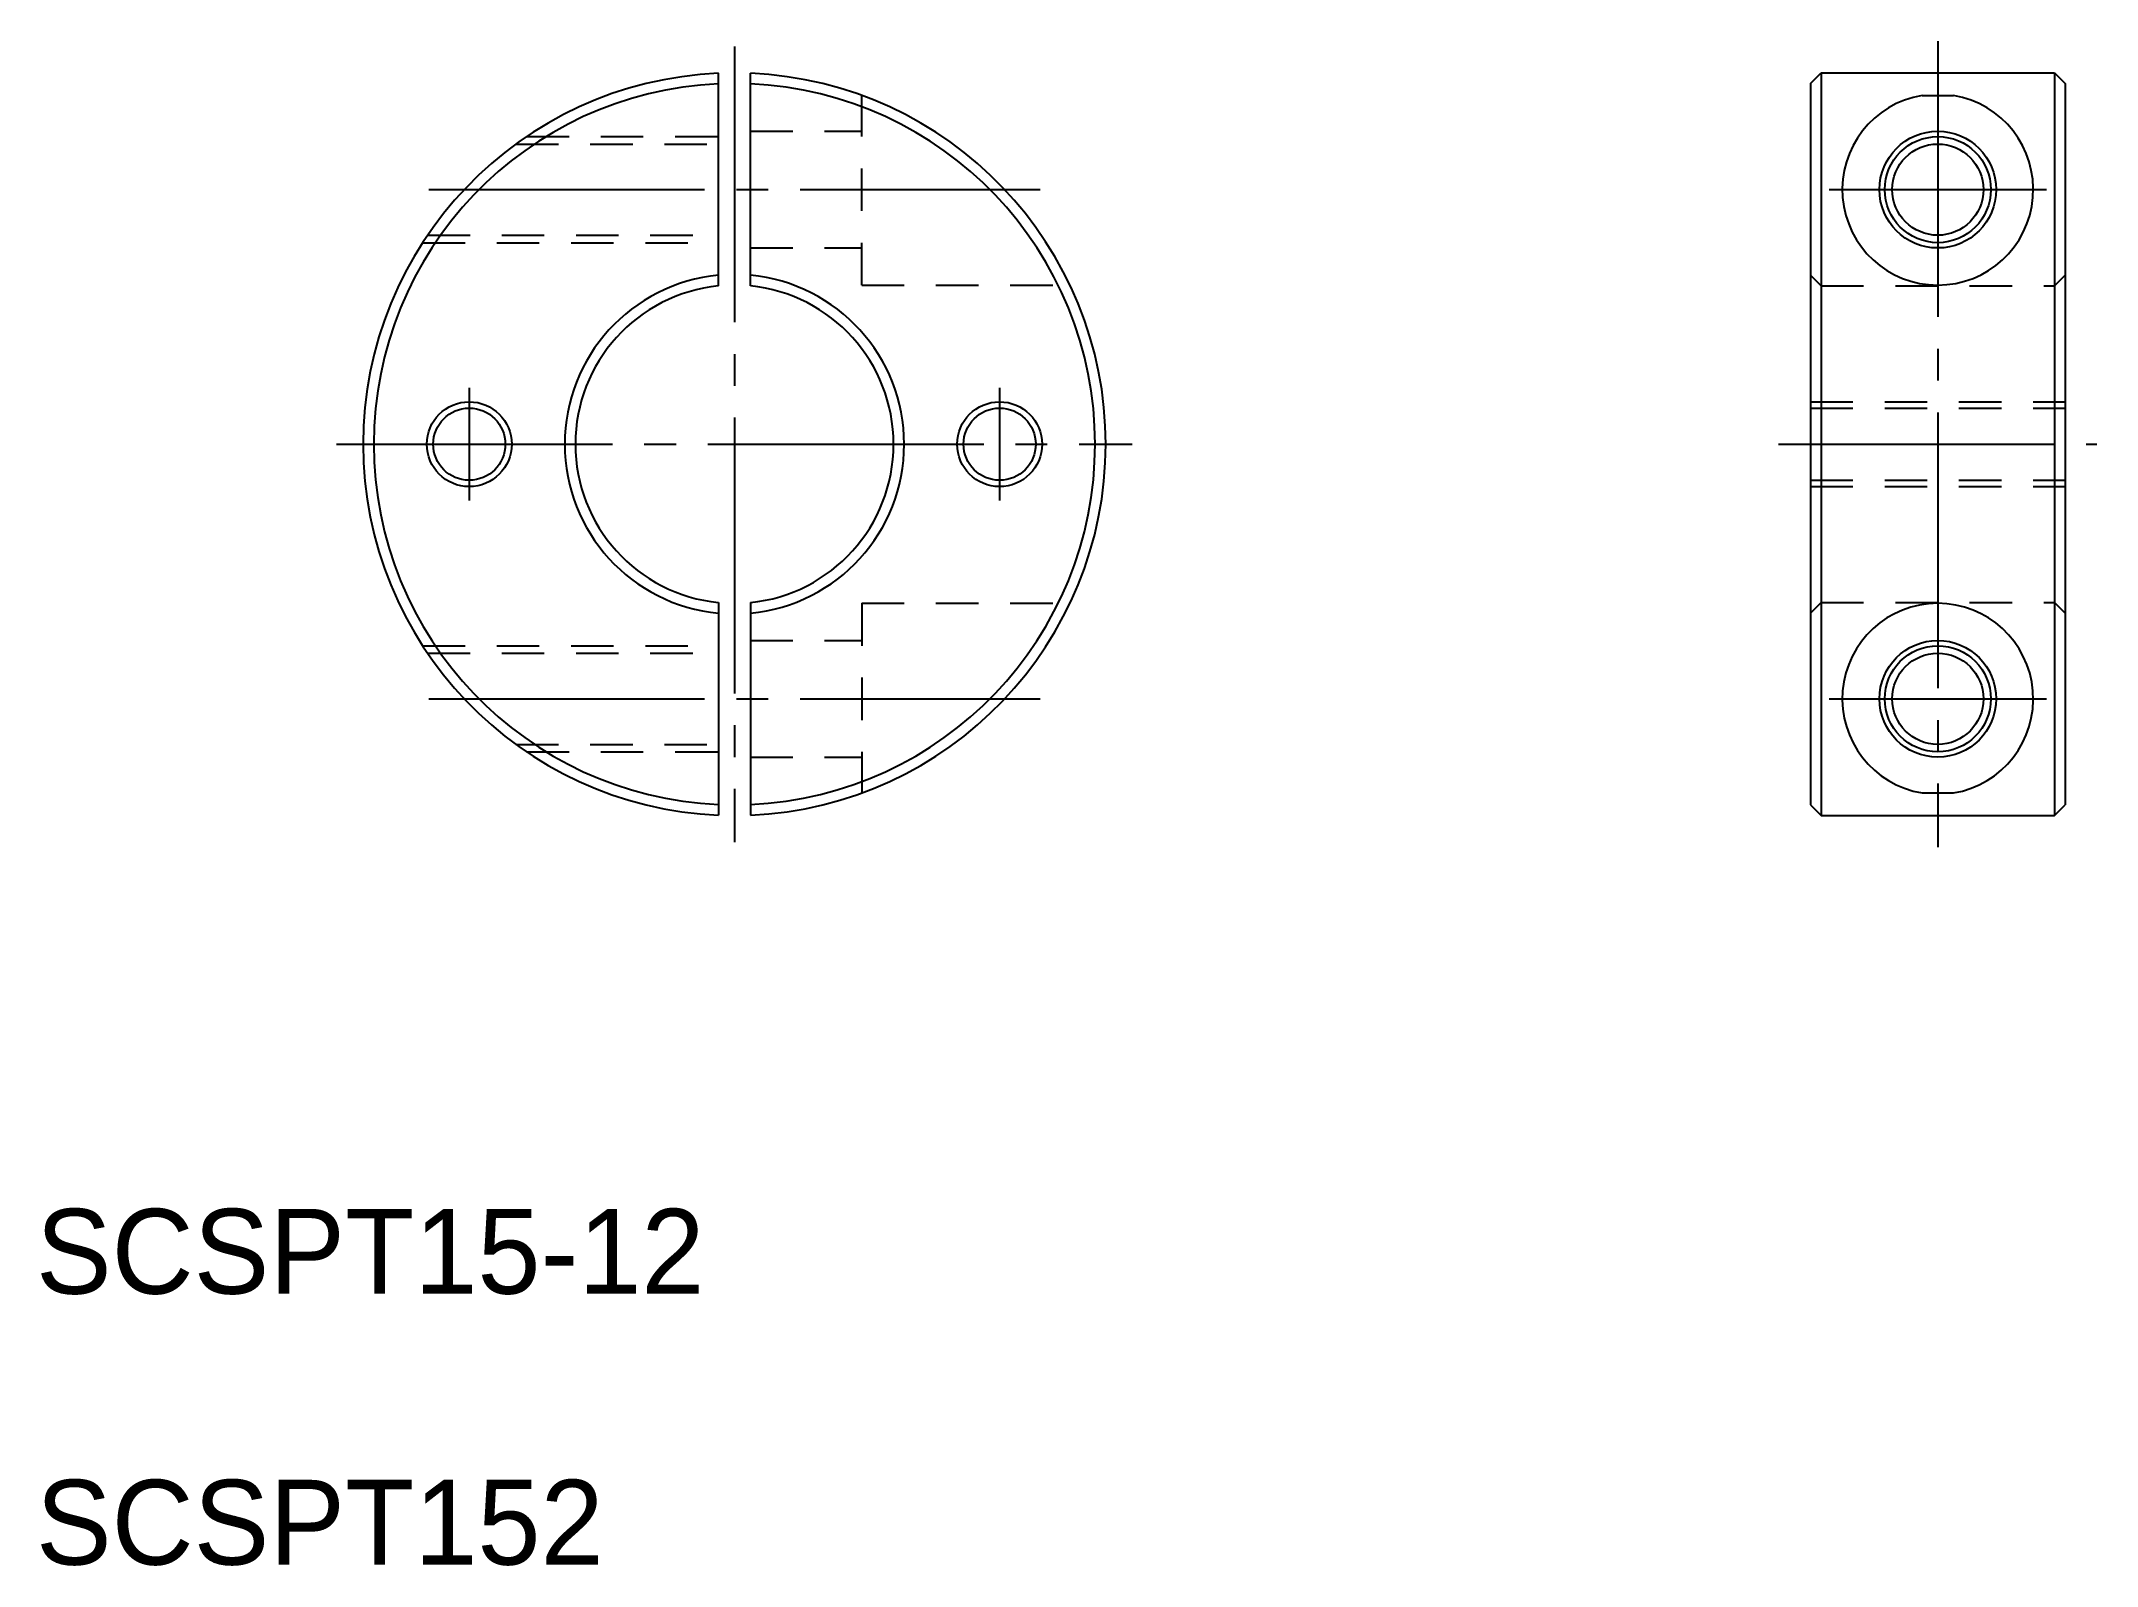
# Model space of a CAD drawing. Extents: x 94.9 to 191.8, y 87.3 to 159.1.
import ezdxf

# ---------------------------------------------------------------- set-up
doc = ezdxf.new("R2010")
doc.units = 0
doc.linetypes.add('CENTER', pattern=[17.5, 13, -1.5, 1.5, -1.5])
doc.linetypes.add('DASHED', pattern=[3.5, 2, -1.5])
doc.layers.get('0').update_dxf_attribs({"linetype": 'CONTINUOUS'})
doc.layers.add('CENTER', color=1, linetype='CENTER')

msp = doc.modelspace()

# ---------------------------------------------------------------- linework, layer by layer
at = {"color": 7, "linetype": 'CONTINUOUS'}
for p, q in [((126.868, 147.604), (126.868, 157.625)), ((128.368, 147.604), (128.368, 157.625)), ((178.338, 157.141), (178.838, 157.641)), ((178.338, 157.141), (178.338, 123.141)), ((178.838, 157.641), (178.838, 122.641)), ((178.838, 157.641), (189.838, 157.641)), ((189.838, 157.641), (189.838, 122.641)), ((189.838, 157.641), (190.338, 157.141)), ((190.338, 157.141), (190.338, 123.141)), ((183.601, 156.581), (185.074, 156.581)), ((126.868, 132.679), (126.868, 122.657)), ((128.368, 132.679), (128.368, 122.657)), ((178.338, 123.141), (178.838, 122.641)), ((183.601, 123.702), (185.074, 123.702)), ((189.838, 122.641), (190.338, 123.141)), ((178.838, 122.641), (189.838, 122.641))]:
    msp.add_line(p, q, dxfattribs=at)
at = {"color": 3, "linetype": 'DASHED'}
for p, q in [((133.618, 147.641), (133.618, 156.581)), ((117.321, 154.291), (126.868, 154.291)), ((117.82, 154.641), (126.868, 154.641)), ((128.368, 154.891), (133.618, 154.891)), ((112.921, 149.641), (126.868, 149.641)), ((113.153, 149.991), (126.868, 149.991)), ((128.368, 149.391), (133.618, 149.391)), ((133.618, 147.641), (143.429, 147.641)), ((178.338, 148.104), (178.838, 147.604)), ((178.838, 147.604), (189.838, 147.604)), ((189.838, 147.604), (190.338, 148.104)), ((178.338, 142.141), (190.338, 142.141)), ((178.338, 141.841), (190.338, 141.841)), ((178.338, 138.441), (190.338, 138.441)), ((178.338, 138.141), (190.338, 138.141)), ((133.618, 132.641), (143.429, 132.641)), ((133.618, 132.641), (133.618, 123.702)), ((178.338, 132.179), (178.838, 132.679)), ((178.838, 132.679), (189.838, 132.679)), ((189.838, 132.679), (190.338, 132.179)), ((128.368, 130.891), (133.618, 130.891)), ((112.921, 130.641), (126.868, 130.641)), ((113.153, 130.291), (126.868, 130.291)), ((117.321, 125.991), (126.868, 125.991)), ((117.82, 125.641), (126.868, 125.641)), ((128.368, 125.391), (133.618, 125.391))]:
    msp.add_line(p, q, dxfattribs=at)
msp.add_line((190.338, 140.141), (190.338, 140.141))
at = {"color": 7, "linetype": 'CONTINUOUS'}
for centre in [(184.338, 152.141), (184.338, 128.141)]:
    msp.add_circle(centre, 2.75, dxfattribs=at)
at = {"color": 3, "linetype": 'CONTINUOUS'}
for centre in [(184.338, 152.141), (184.338, 128.141)]:
    msp.add_circle(centre, 2.5, dxfattribs=at)
for centre, radius in [((184.338, 152.141), 2.15), ((115.118, 140.141), 2), ((115.118, 140.141), 1.7), ((140.118, 140.141), 2), ((140.118, 140.141), 1.7), ((184.338, 128.141), 2.15)]:
    msp.add_circle(centre, radius)
at = {"color": 7, "linetype": 'CONTINUOUS'}
for centre, radius, start, end in [((127.618, 140.141), 17.5, 92.45629, 267.5437), ((127.618, 140.141), 17, 92.52857, 267.47144), ((127.618, 140.141), 17.5, 272.45628, 87.54372), ((127.618, 140.141), 17, 272.52857, 87.47142), ((184.338, 152.141), 4.5, 99.42287, 80.57713), ((127.618, 140.141), 8, 95.37938, 264.62063), ((127.618, 140.141), 7.5, 95.73917, 264.26084), ((127.618, 140.141), 8, 275.37938, 84.62062), ((127.618, 140.141), 7.5, 275.73917, 84.26083), ((184.338, 128.141), 4.5, 279.42287, 260.57713)]:
    msp.add_arc(centre, radius, start, end, dxfattribs=at)
at = {"layer": 'CENTER', "color": 1, "linetype": 'CENTER'}
for p, q in [((184.338, 159.141), (184.338, 121.141)), ((127.618, 158.893), (127.618, 121.389)), ((113.208, 152.141), (142.027, 152.141)), ((179.213, 152.141), (189.463, 152.141)), ((115.118, 142.791), (115.118, 137.491)), ((140.118, 142.791), (140.118, 137.491)), ((108.866, 140.141), (146.37, 140.141)), ((176.838, 140.141), (191.838, 140.141)), ((113.208, 128.141), (142.027, 128.141)), ((179.213, 128.141), (189.463, 128.141))]:
    msp.add_line(p, q, dxfattribs=at)

# ---------------------------------------------------------------- texts
for s, p in [('SCSPT15-12', (94.694, 100.098)), ('SCSPT152', (94.694, 87.327))]:
    msp.add_text(s, height=4).set_placement(p)

doc.saveas('drawing.dxf')
